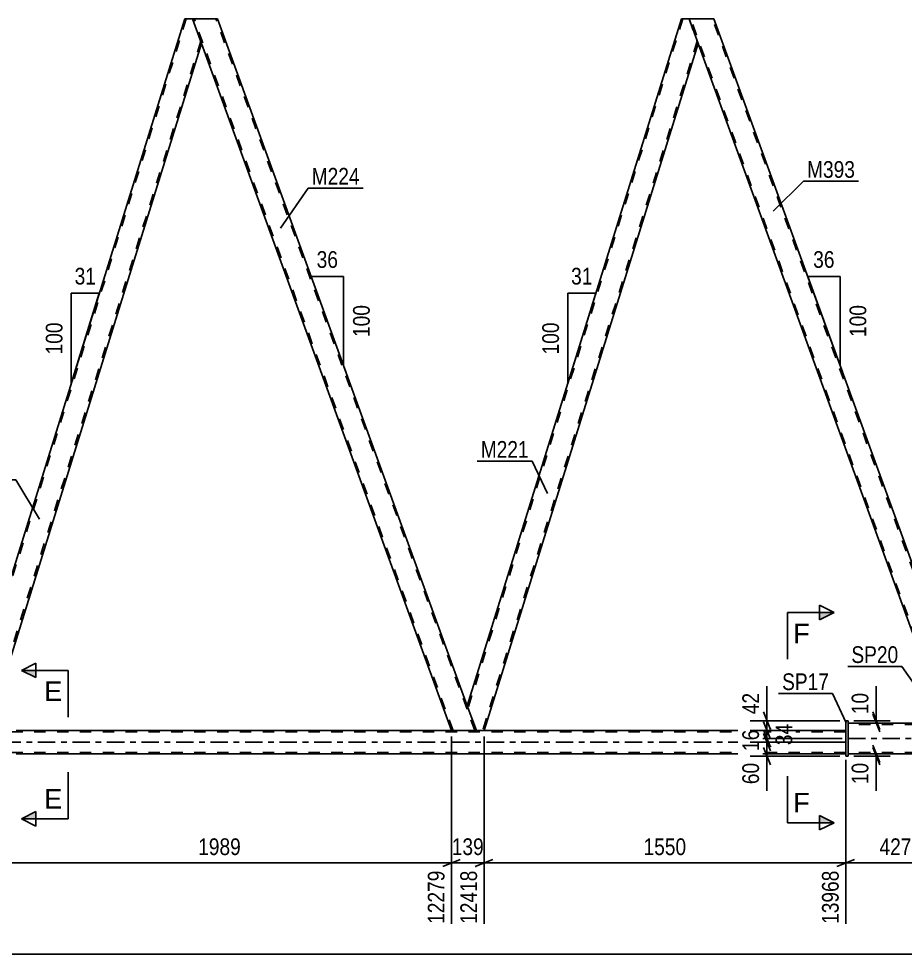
# Model space of a CAD drawing. Header units: millimetres. Extents: x 0 to 841, y 0 to 594.
# Drawn here: x 515 to 667.1, y 275.4 to 435.8 of the extents above; entities that cross this region are included whole.
import ezdxf

# ---------------------------------------------------------------- set-up
doc = ezdxf.new("R2010")
doc.units = ezdxf.units.MM
doc.linetypes.add('DXK_LINE_DOT2', pattern=[3.9198, 1.9599, -1.9599])
doc.linetypes.add('DXK_LINE_DOT3', pattern=[5.9187, 2.979, -0.9799, 0.9799, -0.9799])
doc.styles.add('Arial', font='ARIAL.TTF', dxfattribs={"height": 0.2})
doc.styles.add('Arial Narrow', font='ARIALN.TTF', dxfattribs={"height": 0.2})

# ---------------------------------------------------------------- blocks, each defined once
blk = doc.blocks.new('Part-103655156-4103 - 3756')
at = {"color": 2, "linetype": 'Continuous'}
for p, q in [((634.25, 435.75), (629.99, 435.75)), ((676.62, 319.35), (634.25, 435.75)), ((672.36, 319.35), (631.54, 431.5))]:
    blk.add_line(p, q, dxfattribs=at)
at = {"color": 7, "linetype": 'DXK_LINE_DOT2'}
for p, q in [((629.99, 435.75), (631.54, 431.5)), ((674.19, 315.04), (630.25, 435.75)), ((677.93, 315.04), (634, 435.75)), ((673.93, 315.04), (672.36, 319.35)), ((678.19, 315.04), (676.62, 319.35)), ((678.19, 315.04), (673.93, 315.04))]:
    blk.add_line(p, q, dxfattribs=at)
blk = doc.blocks.new('Part-103655156-3975 - 3756')
at = {"color": 7, "linetype": 'DXK_LINE_DOT2'}
for p, q in [((656.85, 313.52), (98.12, 313.52)), ((594.84, 313.76), (589.26, 313.76)), ((656.85, 313.76), (656.85, 309.76)), ((656.85, 310), (98.12, 310))]:
    blk.add_line(p, q, dxfattribs=at)
at = {"color": 2, "linetype": 'Continuous'}
for p, q in [((589.26, 313.76), (514.59, 313.76)), ((656.85, 313.76), (594.84, 313.76)), ((656.85, 309.76), (514.59, 309.76))]:
    blk.add_line(p, q, dxfattribs=at)
at = {"color": 7, "linetype": 'DXK_LINE_DOT3'}
blk.add_line((98.12, 311.76), (656.85, 311.76), dxfattribs=at)
blk = doc.blocks.new('Part-103655156-3985 - 3756')
at = {"color": 2, "linetype": 'Continuous'}
for p, q in [((549.12, 435.75), (544.86, 435.75)), ((591.97, 318.01), (549.12, 435.75)), ((589.26, 313.76), (546.41, 431.5)), ((593.21, 313.76), (589.26, 313.76)), ((593.48, 313.76), (593.21, 313.76)), ((593.48, 313.76), (593.52, 313.76))]:
    blk.add_line(p, q, dxfattribs=at)
at = {"color": 7, "linetype": 'DXK_LINE_DOT2'}
for p, q in [((546.41, 431.5), (544.86, 435.75)), ((589.52, 313.76), (545.12, 435.75)), ((593.27, 313.76), (548.86, 435.75)), ((593.52, 313.76), (591.97, 318.01)), ((593.21, 313.76), (593.37, 313.76)), ((593.52, 313.76), (593.52, 313.76))]:
    blk.add_line(p, q, dxfattribs=at)
blk = doc.blocks.new('Part-103655156-3990 - 3756')
at = {"color": 7, "linetype": 'DXK_LINE_DOT2'}
for p, q in [((543.79, 435.76), (506.98, 317.63)), ((546.27, 431.88), (509.45, 313.76)), ((507.26, 319.35), (506.84, 318.01)), ((511.45, 319.35), (509.7, 313.76)), ((508.39, 313.76), (506.84, 318.01)), ((509.7, 313.76), (508.39, 313.76))]:
    blk.add_line(p, q, dxfattribs=at)
at = {"color": 2, "linetype": 'Continuous'}
for p, q in [((543.54, 435.76), (507.26, 319.35)), ((544.86, 435.76), (543.54, 435.76)), ((546.41, 431.5), (544.86, 435.76)), ((546.41, 431.5), (511.45, 319.35))]:
    blk.add_line(p, q, dxfattribs=at)
blk = doc.blocks.new('Part-103655156-4083 - 3756')
at = {"color": 2, "linetype": 'Continuous'}
for p, q in [((628.68, 435.76), (591.97, 318.01)), ((629.99, 435.76), (628.68, 435.76)), ((631.54, 431.5), (629.99, 435.76)), ((631.54, 431.5), (594.84, 313.76)), ((593.52, 313.76), (591.97, 318.01)), ((593.52, 313.76), (594.84, 313.76))]:
    blk.add_line(p, q, dxfattribs=at)
at = {"color": 7, "linetype": 'DXK_LINE_DOT2'}
for p, q in [((628.93, 435.76), (592.11, 317.63)), ((631.41, 431.88), (594.59, 313.76)), ((594.53, 313.76), (594.57, 313.76)), ((594.57, 313.76), (594.53, 313.76)), ((594.59, 313.76), (594.57, 313.76)), ((594.57, 313.76), (594.59, 313.76))]:
    blk.add_line(p, q, dxfattribs=at)
blk = doc.blocks.new('Part-103655156-4208 - 3756')
at = {"color": 2, "linetype": 'Continuous'}
for p, q in [((669.65, 315.03), (657.25, 315.03)), ((778.68, 315.03), (684.85, 315.03)), ((794.66, 315.03), (778.78, 315.03)), ((669.65, 309.75), (657.25, 309.75)), ((778.68, 309.75), (684.85, 309.75)), ((794.66, 309.75), (778.78, 309.75))]:
    blk.add_line(p, q, dxfattribs=at)
at = {"color": 7, "linetype": 'DXK_LINE_DOT2'}
for p, q in [((657.25, 309.75), (657.25, 315.03)), ((778.68, 314.79), (657.25, 314.79)), ((684.85, 315.03), (669.65, 315.03)), ((794.66, 314.79), (778.78, 314.79)), ((794.66, 315.03), (794.66, 309.75)), ((778.68, 309.99), (657.25, 309.99)), ((684.85, 309.75), (669.65, 309.75)), ((794.66, 309.99), (778.78, 309.99))]:
    blk.add_line(p, q, dxfattribs=at)
at = {"color": 7, "linetype": 'DXK_LINE_DOT3'}
for p, q in [((657.25, 312.39), (778.68, 312.39)), ((778.78, 312.39), (794.66, 312.39))]:
    blk.add_line(p, q, dxfattribs=at)
blk = doc.blocks.new('Part-103655156-4213 - 3756')
at = {"color": 2, "linetype": 'Continuous'}
for p, q in [((656.85, 309.36), (656.85, 315.44)), ((657.25, 315.44), (656.85, 315.44)), ((657.25, 309.36), (657.25, 315.44)), ((657.25, 309.36), (656.85, 309.36))]:
    blk.add_line(p, q, dxfattribs=at)
blk = doc.blocks.new('StraightDimension-103655156-12486 - 3756')
at = {"color": 7, "linetype": 'Continuous'}
for p, q in [((642.74, 315.26), (643.94, 312.26)), ((655.85, 313.76), (640.94, 313.76)), ((643.94, 310.9), (642.74, 313.9)), ((643.34, 312.4), (643.34, 313.76)), ((656.25, 312.4), (640.94, 312.4))]:
    blk.add_line(p, q, dxfattribs=at)
at = {"color": 0}
blk.add_wipeout([(648.29, 315.5), (644.09, 315.5), (644.09, 310.65), (648.29, 310.65)], dxfattribs=at)
at = {"color": 3, "style": 'Arial Narrow'}
blk.add_text('34', height=2.863, rotation=90.0002, dxfattribs=at).set_placement((647.69, 311.25))
blk = doc.blocks.new('StraightDimension-103655156-12487 - 3756')
at = {"color": 7, "linetype": 'Continuous'}
for p, q in [((642.74, 313.9), (643.94, 310.9)), ((643.94, 310.26), (642.74, 313.26)), ((656.25, 312.4), (640.49, 312.4)), ((655.85, 311.76), (640.49, 311.76)), ((643.34, 311.76), (643.34, 312.4))]:
    blk.add_line(p, q, dxfattribs=at)
at = {"color": 0}
blk.add_wipeout([(642.59, 314.5), (638.39, 314.5), (638.39, 309.65), (642.59, 309.65)], dxfattribs=at)
at = {"color": 3, "style": 'Arial Narrow'}
blk.add_text('16', height=2.863, rotation=90.0002, dxfattribs=at).set_placement((641.99, 310.25))
blk = doc.blocks.new('StraightDimension-103655156-4549 - 3756')
at = {"color": 7, "linetype": 'Continuous'}
blk.add_line((51.62, 275.42), (795.3, 275.42), dxfattribs=at)
blk = doc.blocks.new('StraightDimension-103655156-12477 - 3756')
at = {"color": 7, "linetype": 'Continuous'}
for p, q in [((661.49, 316.94), (662.69, 313.94)), ((662.69, 313.54), (661.49, 316.54)), ((658.25, 315.44), (664.49, 315.44)), ((658.25, 315.04), (664.49, 315.04)), ((662.09, 315.04), (662.09, 315.44))]:
    blk.add_line(p, q, dxfattribs=at)
at = {"color": 0}
blk.add_wipeout([(661.34, 320.82), (657.14, 320.82), (657.14, 315.96), (661.34, 315.96)], dxfattribs=at)
at = {"color": 7, "linetype": 'Continuous'}
blk.add_line((662.09, 315.44), (662.09, 321.34), dxfattribs=at)
blk.add_line((662.09, 315.44), (662.09, 321.34), dxfattribs=at)
at = {"color": 3, "style": 'Arial Narrow'}
blk.add_text('10', height=2.863, rotation=90.0002, dxfattribs=at).set_placement((660.74, 316.56))
blk = doc.blocks.new('StraightDimension-103655156-8557 - 3756')
at = {"color": 7, "linetype": 'Continuous'}
for p, q in [((589.26, 312.76), (589.26, 280.63)), ((594.84, 312.76), (594.84, 280.63)), ((587.76, 290.47), (590.76, 291.67)), ((589.26, 291.07), (594.84, 291.07)), ((596.34, 291.67), (593.34, 290.47))]:
    blk.add_line(p, q, dxfattribs=at)
at = {"color": 0}
blk.add_wipeout([(595.39, 291.82), (595.39, 296.02), (588.71, 296.02), (588.71, 291.82)], dxfattribs=at)
at = {"color": 0, "linetype": 'Continuous'}
blk.add_wipeout([(594.24, 290.37), (590.04, 290.37), (590.04, 280.03), (594.24, 280.03)], dxfattribs=at)
at = {"color": 3, "style": 'Arial Narrow'}
blk.add_text('139', height=2.863, dxfattribs=at).set_placement((589.31, 292.42))
at = {"color": 3, "linetype": 'Continuous', "style": 'Arial Narrow'}
blk.add_text('12418', height=2.863, rotation=90.0002, dxfattribs=at).set_placement((593.64, 280.63))
blk = doc.blocks.new('StraightDimension-103655156-8555 - 3756')
at = {"color": 7, "linetype": 'Continuous'}
for p, q in [((673.93, 314.04), (673.93, 280.63)), ((656.85, 308.76), (656.85, 280.63)), ((658.35, 291.67), (655.35, 290.47)), ((656.85, 291.07), (673.93, 291.07)), ((672.43, 290.47), (675.43, 291.67))]:
    blk.add_line(p, q, dxfattribs=at)
at = {"color": 0}
blk.add_wipeout([(668.74, 291.82), (668.74, 296.02), (662.05, 296.02), (662.05, 291.82)], dxfattribs=at)
at = {"color": 0, "linetype": 'Continuous'}
blk.add_wipeout([(673.33, 290.37), (669.13, 290.37), (669.13, 280.03), (673.33, 280.03)], dxfattribs=at)
at = {"color": 3, "style": 'Arial Narrow'}
blk.add_text('427', height=2.863, dxfattribs=at).set_placement((662.65, 292.42))
at = {"color": 3, "linetype": 'Continuous', "style": 'Arial Narrow'}
blk.add_text('14395', height=2.863, rotation=90.0002, dxfattribs=at).set_placement((672.73, 280.63))
blk = doc.blocks.new('StraightDimension-103655156-8556 - 3756')
at = {"color": 7, "linetype": 'Continuous'}
for p, q in [((594.84, 312.76), (594.84, 280.63)), ((656.85, 308.76), (656.85, 280.63)), ((596.34, 291.67), (593.34, 290.47)), ((594.84, 291.07), (656.85, 291.07)), ((655.35, 290.47), (658.35, 291.67))]:
    blk.add_line(p, q, dxfattribs=at)
at = {"color": 0}
blk.add_wipeout([(630.1, 291.82), (630.1, 296.02), (621.59, 296.02), (621.59, 291.82)], dxfattribs=at)
at = {"color": 0, "linetype": 'Continuous'}
blk.add_wipeout([(656.25, 290.37), (652.05, 290.37), (652.05, 280.03), (656.25, 280.03)], dxfattribs=at)
at = {"color": 3, "style": 'Arial Narrow'}
blk.add_text('1550', height=2.863, dxfattribs=at).set_placement((622.19, 292.42))
at = {"color": 3, "linetype": 'Continuous', "style": 'Arial Narrow'}
blk.add_text('13968', height=2.863, rotation=90.0002, dxfattribs=at).set_placement((655.65, 280.63))
blk = doc.blocks.new('AngleDimension-103655156-5282 - 3756')
at = {"color": 7, "linetype": 'Continuous'}
for p, q in [((570.74, 391.56), (565.2, 391.56)), ((570.74, 376.34), (565.2, 391.56)), ((570.74, 376.34), (570.74, 391.56)), ((571.14, 375.24), (570.74, 376.34))]:
    blk.add_line(p, q, dxfattribs=at)
at = {"color": 0}
for points in [[(570.4, 392.46), (570.4, 396.66), (565.54, 396.66), (565.54, 392.46)], [(575.84, 387.29), (571.64, 387.29), (571.64, 380.61), (575.84, 380.61)]]:
    blk.add_wipeout(points, dxfattribs=at)
at = {"color": 3, "style": 'Arial Narrow'}
blk.add_text('36', height=2.863, dxfattribs=at).set_placement((566.14, 393.06))
blk.add_text('100', height=2.863, rotation=90.0002, dxfattribs=at).set_placement((575.24, 381.21))
blk = doc.blocks.new('AngleDimension-103655156-5296 - 3756')
at = {"color": 7, "linetype": 'Continuous'}
for p, q in [((655.88, 391.56), (650.34, 391.56)), ((655.88, 376.34), (650.34, 391.56)), ((655.88, 376.34), (655.88, 391.56)), ((656.28, 375.24), (655.88, 376.34))]:
    blk.add_line(p, q, dxfattribs=at)
at = {"color": 0}
for points in [[(655.53, 392.46), (655.53, 396.66), (650.68, 396.66), (650.68, 392.46)], [(660.98, 387.29), (656.78, 387.29), (656.78, 380.61), (660.98, 380.61)]]:
    blk.add_wipeout(points, dxfattribs=at)
at = {"color": 3, "style": 'Arial Narrow'}
blk.add_text('36', height=2.863, dxfattribs=at).set_placement((651.28, 393.06))
blk.add_text('100', height=2.863, rotation=90.0002, dxfattribs=at).set_placement((660.38, 381.21))
blk = doc.blocks.new('StraightDimension-103655156-8558 - 3756')
at = {"color": 7, "linetype": 'Continuous'}
for p, q in [((509.7, 312.76), (509.7, 280.63)), ((589.26, 312.76), (589.26, 280.63)), ((511.2, 291.67), (508.2, 290.47)), ((509.7, 291.07), (589.26, 291.07)), ((587.76, 290.47), (590.76, 291.67))]:
    blk.add_line(p, q, dxfattribs=at)
at = {"color": 0}
blk.add_wipeout([(553.74, 291.82), (553.74, 296.02), (545.23, 296.02), (545.23, 291.82)], dxfattribs=at)
at = {"color": 0, "linetype": 'Continuous'}
blk.add_wipeout([(588.66, 290.37), (584.46, 290.37), (584.46, 280.03), (588.66, 280.03)], dxfattribs=at)
at = {"color": 3, "style": 'Arial Narrow'}
blk.add_text('1989', height=2.863, dxfattribs=at).set_placement((545.83, 292.42))
at = {"color": 3, "linetype": 'Continuous', "style": 'Arial Narrow'}
blk.add_text('12279', height=2.863, rotation=90.0002, dxfattribs=at).set_placement((588.06, 280.63))
blk = doc.blocks.new('StraightDimension-103655156-12470 - 3756')
at = {"color": 7, "linetype": 'Continuous'}
for p, q in [((661.49, 311.26), (662.69, 308.26)), ((658.25, 309.76), (664.49, 309.76)), ((662.69, 307.86), (661.49, 310.86)), ((662.09, 309.36), (662.09, 309.76)), ((658.25, 309.36), (664.49, 309.36))]:
    blk.add_line(p, q, dxfattribs=at)
at = {"color": 0}
blk.add_wipeout([(661.34, 308.83), (657.14, 308.83), (657.14, 303.97), (661.34, 303.97)], dxfattribs=at)
at = {"color": 7, "linetype": 'Continuous'}
blk.add_line((662.09, 309.36), (662.09, 303.45), dxfattribs=at)
blk.add_line((662.09, 309.36), (662.09, 303.45), dxfattribs=at)
at = {"color": 3, "style": 'Arial Narrow'}
blk.add_text('10', height=2.863, rotation=90.0002, dxfattribs=at).set_placement((660.74, 304.57))
blk = doc.blocks.new('StraightDimension-103655156-12485 - 3756')
at = {"color": 7, "linetype": 'Continuous'}
for p, q in [((642.74, 316.94), (643.94, 313.94)), ((655.85, 315.44), (640.49, 315.44)), ((643.94, 312.26), (642.74, 315.26)), ((643.34, 313.76), (643.34, 315.44)), ((655.85, 313.76), (640.49, 313.76))]:
    blk.add_line(p, q, dxfattribs=at)
at = {"color": 0}
blk.add_wipeout([(642.59, 320.82), (638.39, 320.82), (638.39, 315.96), (642.59, 315.96)], dxfattribs=at)
at = {"color": 7, "linetype": 'Continuous'}
blk.add_line((643.34, 315.44), (643.34, 321.34), dxfattribs=at)
blk.add_line((643.34, 315.44), (643.34, 321.34), dxfattribs=at)
at = {"color": 3, "style": 'Arial Narrow'}
blk.add_text('42', height=2.863, rotation=90.0002, dxfattribs=at).set_placement((641.99, 316.56))
blk = doc.blocks.new('StraightDimension-103655156-12488 - 3756')
at = {"color": 7, "linetype": 'Continuous'}
for p, q in [((642.74, 313.26), (643.94, 310.26)), ((655.85, 311.76), (640.49, 311.76)), ((643.34, 309.36), (643.34, 311.76)), ((643.94, 307.86), (642.74, 310.86)), ((655.85, 309.36), (640.49, 309.36))]:
    blk.add_line(p, q, dxfattribs=at)
at = {"color": 0}
blk.add_wipeout([(642.59, 308.83), (638.39, 308.83), (638.39, 303.97), (642.59, 303.97)], dxfattribs=at)
at = {"color": 7, "linetype": 'Continuous'}
blk.add_line((643.34, 309.36), (643.34, 303.45), dxfattribs=at)
blk.add_line((643.34, 309.36), (643.34, 303.45), dxfattribs=at)
at = {"color": 3, "style": 'Arial Narrow'}
blk.add_text('60', height=2.863, rotation=90.0002, dxfattribs=at).set_placement((641.99, 304.57))
blk = doc.blocks.new('AngleDimension-103655156-12637 - 3756')
at = {"color": 7, "linetype": 'Continuous'}
for p, q in [((524.05, 388.7), (528.87, 388.7)), ((524.05, 373.23), (528.87, 388.7)), ((524.05, 373.23), (524.05, 388.7)), ((524.32, 374.1), (524.05, 373.23))]:
    blk.add_line(p, q, dxfattribs=at)
at = {"color": 0}
for points in [[(528.89, 389.6), (528.89, 393.8), (524.04, 393.8), (524.04, 389.6)], [(523.15, 384.3), (518.95, 384.3), (518.95, 377.62), (523.15, 377.62)]]:
    blk.add_wipeout(points, dxfattribs=at)
at = {"color": 3, "style": 'Arial Narrow'}
blk.add_text('31', height=2.863, dxfattribs=at).set_placement((524.64, 390.2))
blk.add_text('100', height=2.863, rotation=90.0002, dxfattribs=at).set_placement((522.55, 378.22))
blk = doc.blocks.new('AngleDimension-103655156-12651 - 3756')
at = {"color": 7, "linetype": 'Continuous'}
for p, q in [((609.19, 388.7), (614.01, 388.7)), ((609.19, 373.23), (614.01, 388.7)), ((609.19, 373.23), (609.19, 388.7)), ((609.46, 374.1), (609.19, 373.23))]:
    blk.add_line(p, q, dxfattribs=at)
at = {"color": 0}
for points in [[(614.03, 389.6), (614.03, 393.8), (609.17, 393.8), (609.17, 389.6)], [(608.29, 384.3), (604.09, 384.3), (604.09, 377.62), (608.29, 377.62)]]:
    blk.add_wipeout(points, dxfattribs=at)
at = {"color": 3, "style": 'Arial Narrow'}
blk.add_text('31', height=2.863, dxfattribs=at).set_placement((609.77, 390.2))
blk.add_text('100', height=2.863, rotation=90.0002, dxfattribs=at).set_placement((607.69, 378.22))
blk = doc.blocks.new('Mark-103655156-3938 - 3756')
at = {"color": 0}
blk.add_wipeout([(665.87, 325.34), (665.87, 328.34), (657.83, 328.34), (657.83, 325.34)], dxfattribs=at)
blk.add_wipeout([(665.87, 325.34), (665.87, 328.34), (657.83, 328.34), (657.83, 325.34)], dxfattribs=at)
at = {"color": 30, "linetype": 'Continuous'}
for p in [(657.23, 324.74), (670.81, 318.56)]:
    blk.add_line(p, (666.47, 324.74), dxfattribs=at)
at = {"color": 3, "style": 'Arial Narrow'}
blk.add_text('SP20', height=2.863, dxfattribs=at).set_placement((657.83, 325.34))
blk = doc.blocks.new('Mark-103655156-3981 - 3756')
at = {"color": 0}
blk.add_wipeout([(573.52, 407.32), (573.52, 410.32), (565.29, 410.32), (565.29, 407.32)], dxfattribs=at)
blk.add_wipeout([(573.52, 407.32), (573.52, 410.32), (565.29, 410.32), (565.29, 407.32)], dxfattribs=at)
at = {"color": 30, "linetype": 'Continuous'}
for p, q in [((559.96, 399.84), (564.69, 406.72)), ((564.69, 406.72), (574.12, 406.72))]:
    blk.add_line(p, q, dxfattribs=at)
at = {"color": 3, "style": 'Arial Narrow'}
blk.add_text('M224', height=2.863, dxfattribs=at).set_placement((565.29, 407.32))
blk = doc.blocks.new('Mark-103655156-3986 - 3756')
at = {"color": 0}
blk.add_wipeout([(513.96, 357.31), (513.96, 360.31), (505.74, 360.31), (505.74, 357.31)], dxfattribs=at)
blk.add_wipeout([(513.96, 357.31), (513.96, 360.31), (505.74, 360.31), (505.74, 357.31)], dxfattribs=at)
at = {"color": 30, "linetype": 'Continuous'}
for p in [(505.14, 356.71), (518.64, 350.01)]:
    blk.add_line(p, (514.56, 356.71), dxfattribs=at)
at = {"color": 3, "style": 'Arial Narrow'}
blk.add_text('M221', height=2.863, dxfattribs=at).set_placement((505.74, 357.31))
blk = doc.blocks.new('Mark-103655156-4079 - 3756')
at = {"color": 0}
blk.add_wipeout([(602.51, 360.51), (602.51, 363.51), (594.28, 363.51), (594.28, 360.51)], dxfattribs=at)
blk.add_wipeout([(602.51, 360.51), (602.51, 363.51), (594.28, 363.51), (594.28, 360.51)], dxfattribs=at)
at = {"color": 30, "linetype": 'Continuous'}
for p in [(593.68, 359.91), (605.7, 354.39)]:
    blk.add_line(p, (603.11, 359.91), dxfattribs=at)
at = {"color": 3, "style": 'Arial Narrow'}
blk.add_text('M221', height=2.863, dxfattribs=at).set_placement((594.28, 360.51))
blk = doc.blocks.new('Mark-103655156-4099 - 3756')
at = {"color": 0}
blk.add_wipeout([(658.46, 408.49), (658.46, 411.49), (650.23, 411.49), (650.23, 408.49)], dxfattribs=at)
blk.add_wipeout([(658.46, 408.49), (658.46, 411.49), (650.23, 411.49), (650.23, 408.49)], dxfattribs=at)
at = {"color": 30, "linetype": 'Continuous'}
for p, q in [((644.4, 402.79), (649.63, 407.89)), ((649.63, 407.89), (659.06, 407.89))]:
    blk.add_line(p, q, dxfattribs=at)
at = {"color": 3, "style": 'Arial Narrow'}
blk.add_text('M393', height=2.863, dxfattribs=at).set_placement((650.23, 408.49))
blk = doc.blocks.new('SectionMark-103655156-13530 - 3756')
at = {"linetype": 'Continuous'}
for points in [[(652.35, 332.73), (652.35, 333.98), (654.85, 333.98)], [(652.35, 297.97), (652.35, 299.22), (654.85, 297.97)]]:
    blk.add_hatch(color=6, dxfattribs=at).paths.add_polyline_path(points)
at = {"color": 6, "linetype": 'Continuous'}
for p, q in [((652.35, 332.73), (652.35, 335.23)), ((652.35, 335.23), (654.85, 333.98)), ((646.85, 333.98), (646.85, 325.98)), ((646.85, 333.98), (654.85, 333.98)), ((654.85, 333.98), (652.35, 332.73)), ((646.85, 297.97), (646.85, 305.97)), ((654.85, 297.97), (652.35, 299.22)), ((652.35, 299.22), (652.35, 296.72)), ((646.85, 297.97), (654.85, 297.97)), ((654.85, 297.97), (652.35, 296.72))]:
    blk.add_line(p, q, dxfattribs=at)
at = {"color": 0, "linetype": 'Continuous'}
for points in [[(650.71, 328.73), (650.71, 332.23), (647.85, 332.23), (647.85, 328.73)], [(650.71, 299.72), (650.71, 303.22), (647.85, 303.22), (647.85, 299.72)]]:
    blk.add_wipeout(points, dxfattribs=at)
at = {"color": 3, "linetype": 'Continuous', "style": 'Arial'}
for p in [(647.85, 328.73), (647.85, 299.72)]:
    blk.add_text('F', height=3.34, dxfattribs=at).set_placement(p)
blk = doc.blocks.new('Mark-103655156-4209 - 3756')
at = {"color": 0}
blk.add_wipeout([(653.98, 320.7), (653.98, 323.7), (645.95, 323.7), (645.95, 320.7)], dxfattribs=at)
blk.add_wipeout([(653.98, 320.7), (653.98, 323.7), (645.95, 323.7), (645.95, 320.7)], dxfattribs=at)
at = {"color": 30, "linetype": 'Continuous'}
for p in [(645.35, 320.1), (656.93, 315.1)]:
    blk.add_line(p, (654.58, 320.1), dxfattribs=at)
at = {"color": 3, "style": 'Arial Narrow'}
blk.add_text('SP17', height=2.863, dxfattribs=at).set_placement((645.95, 320.7))
blk = doc.blocks.new('SectionMark-103655156-5346 - 3756')
at = {"linetype": 'Continuous'}
for points in [[(518.01, 324.08), (518.01, 322.83), (515.51, 324.08)], [(518.01, 299.88), (518.01, 298.63), (515.51, 298.63)]]:
    blk.add_hatch(color=6, dxfattribs=at).paths.add_polyline_path(points)
at = {"color": 6, "linetype": 'Continuous'}
for p, q in [((515.51, 324.08), (518.01, 325.33)), ((523.51, 324.08), (515.51, 324.08)), ((515.51, 324.08), (518.01, 322.83)), ((518.01, 322.83), (518.01, 325.33)), ((523.51, 324.08), (523.51, 316.08)), ((523.51, 298.63), (523.51, 306.63)), ((515.51, 298.63), (518.01, 299.88)), ((518.01, 299.88), (518.01, 297.38)), ((523.51, 298.63), (515.51, 298.63)), ((518.01, 297.38), (515.51, 298.63))]:
    blk.add_line(p, q, dxfattribs=at)
at = {"color": 0, "linetype": 'Continuous'}
for points in [[(522.51, 318.83), (522.51, 322.33), (519.4, 322.33), (519.4, 318.83)], [(522.51, 300.38), (522.51, 303.88), (519.4, 303.88), (519.4, 300.38)]]:
    blk.add_wipeout(points, dxfattribs=at)
at = {"color": 3, "linetype": 'Continuous', "style": 'Arial'}
for p in [(519.4, 318.83), (519.4, 300.38)]:
    blk.add_text('E', height=3.34, dxfattribs=at).set_placement(p)

msp = doc.modelspace()

# ---------------------------------------------------------------- block references
for name in ['Part-103655156-3990 - 3756', 'Part-103655156-3985 - 3756', 'Part-103655156-4083 - 3756', 'Part-103655156-4103 - 3756', 'Part-103655156-4213 - 3756', 'Part-103655156-4208 - 3756', 'Part-103655156-3975 - 3756']:
    msp.add_blockref(name, (0, 0))

# ---------------------------------------------------------------- next in the draw order: block references
msp.add_blockref('StraightDimension-103655156-12486 - 3756', (0, 0))

# ---------------------------------------------------------------- next in the draw order: block references
msp.add_blockref('StraightDimension-103655156-12487 - 3756', (0, 0))

# ---------------------------------------------------------------- next in the draw order: block references
msp.add_blockref('StraightDimension-103655156-4549 - 3756', (0, 0))

# ---------------------------------------------------------------- next in the draw order: block references
for name in ['Mark-103655156-4099 - 3756', 'Mark-103655156-3981 - 3756', 'AngleDimension-103655156-5282 - 3756', 'AngleDimension-103655156-5296 - 3756', 'AngleDimension-103655156-12637 - 3756', 'AngleDimension-103655156-12651 - 3756', 'Mark-103655156-4079 - 3756', 'Mark-103655156-3986 - 3756', 'StraightDimension-103655156-12477 - 3756', 'StraightDimension-103655156-8557 - 3756']:
    msp.add_blockref(name, (0, 0))

# ---------------------------------------------------------------- next in the draw order: block references
for name in ['Mark-103655156-3938 - 3756', 'StraightDimension-103655156-8558 - 3756', 'StraightDimension-103655156-8555 - 3756']:
    msp.add_blockref(name, (0, 0))

# ---------------------------------------------------------------- next in the draw order: block references
for name in ['SectionMark-103655156-5346 - 3756', 'StraightDimension-103655156-8556 - 3756']:
    msp.add_blockref(name, (0, 0))

# ---------------------------------------------------------------- next in the draw order: block references
for name in ['StraightDimension-103655156-12485 - 3756', 'StraightDimension-103655156-12470 - 3756']:
    msp.add_blockref(name, (0, 0))

# ---------------------------------------------------------------- next in the draw order: block references
msp.add_blockref('StraightDimension-103655156-12488 - 3756', (0, 0))

# ---------------------------------------------------------------- next in the draw order: block references
msp.add_blockref('SectionMark-103655156-13530 - 3756', (0, 0))

# ---------------------------------------------------------------- next in the draw order: block references
msp.add_blockref('Mark-103655156-4209 - 3756', (0, 0))

doc.saveas('drawing.dxf')
